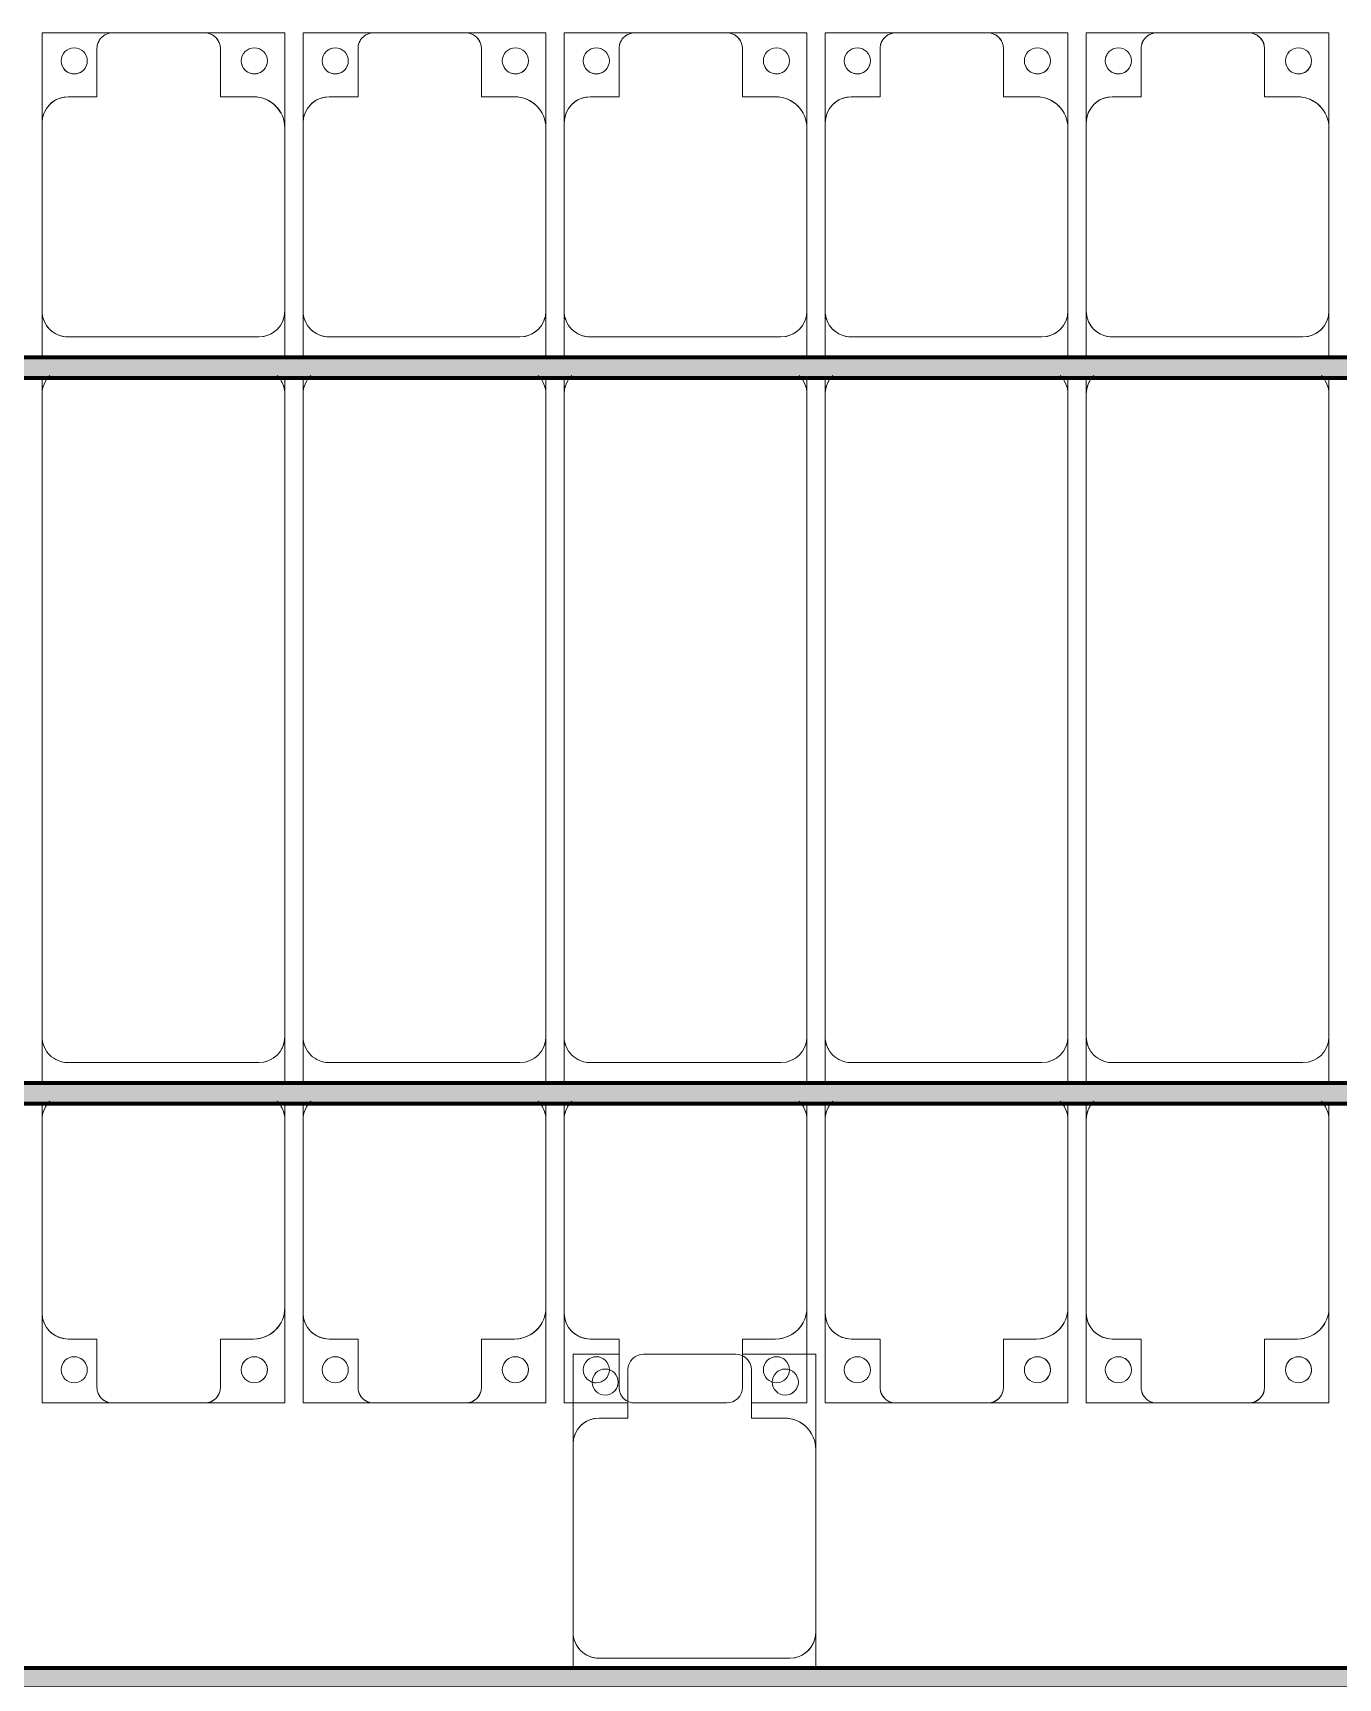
# Model space of a CAD drawing. Header units: millimetres. Extents: x -291190 to 146725, y 19759 to 185158.
# Drawn here: x -258447 to -255947, y 135990 to 139141 of the extents above; entities that cross this region are included whole.
import ezdxf

# ---------------------------------------------------------------- set-up
doc = ezdxf.new("R2010")
doc.units = ezdxf.units.MM
doc.layers.add('A-GENM', color=13, linetype='Continuous', lineweight=9)
doc.layers.add('S-BEAM', color=12, linetype='Continuous', lineweight=9)

# ---------------------------------------------------------------- blocks, each defined once
blk = doc.blocks.new('Dầm C52 - Dầm C52-73883-KHUNG KẾT CẤU BÈ PIN 4')
at = {"layer": 'S-BEAM', "lineweight": 140}
blk.add_hatch(color=1, dxfattribs=at).paths.add_polyline_path([(-174539.9, 20), (-174539.9, -20), (174539.9, -20), (174539.9, 20), (-173700.3, 20)])
at = {"layer": 'S-BEAM', "color": 1, "lineweight": 140}
for p, q in [((-174539.9, 20), (174539.9, 20)), ((174539.9, -20), (-174539.9, -20))]:
    blk.add_line(p, q, dxfattribs=at)
blk = doc.blocks.new('Dai phao do pin - DẢI PHAO ĐỠ PIN-V49-KHUNG KẾT CẤU BÈ PIN 4')
at = {"layer": 'A-GENM', "color": 7}
for p, q in [((-1312.2, 241.6), (-1129.7, 241.6)), ((-1312.2, 101.2), (-1312.2, 241.6)), ((-1312.2, 241.6), (-1312.2, 223.4)), ((-1129.7, 241.6), (-1312.2, 241.6)), ((-779.7, 241.6), (-1129.7, 241.6)), ((-779.7, 241.6), (-711.7, 241.6)), ((-779.7, 241.6), (-711.7, 241.6)), ((-729.7, -173.4), (-729.7, 191.6)), ((-1189.7, 181.6), (-1189.7, 118.2)), ((-1312.2, 142), (-1312.2, 123.8)), ((-1189.7, 118.2), (-1282.2, 118.2)), ((-1312.2, 88.2), (-1312.2, -88.2)), ((-1282.2, -118.2), (-1189.7, -118.2)), ((-1189.7, -118.2), (-1189.7, -173.4)), ((-1312.2, -223.4), (-1312.2, -135.2)), ((-1312.2, -146), (-1312.2, -166.1)), ((-1312.2, -175.4), (-1312.2, -212.7)), ((-1139.7, -223.4), (-1312.2, -223.4)), ((-1248.2, -223.4), (-1229.3, -223.4)), ((-1221, -223.4), (-1139.7, -223.4)), ((-1139.7, -223.4), (-779.7, -223.4)), ((-711.7, -223.4), (-779.7, -223.4)), ((-711.7, -223.4), (-779.7, -223.4))]:
    blk.add_line(p, q, dxfattribs=at)
for centre, radius, start, end in [((-1129.7, 181.6), 60, 90, 180), ((-1129.7, 181.6), 60, 120, 180), ((-779.7, 191.6), 50, 360, 90), ((-779.7, 191.6), 50, 360, 75), ((-1258.6, 183.2), 25, 0, 180), ((-1258.6, 183.2), 25, 165, 180), ((-1258.6, 183.2), 25, 30, 75), ((-1258.6, 183.2), 25, 180, 0), ((-1258.6, 183.2), 25, 180, 270), ((-1282.2, 88.2), 30, 90, 180), ((-1282.2, 88.2), 30, 105, 150), ((-1282.2, -88.2), 30, 180, 270), ((-1258.6, -161.8), 25, 0, 180), ((-1258.6, -161.8), 25, 165, 180), ((-1258.6, -161.8), 25, 45, 75), ((-1258.6, -161.8), 25, 180, 0), ((-1258.6, -161.8), 25, 180, 270), ((-1139.7, -173.4), 50, 180, 270), ((-1139.7, -173.4), 50, 180, 255), ((-779.7, -173.4), 50, 270, 360), ((-779.7, -173.4), 50, 285, 360), ((-1139.7, -173.4), 50, 210, 225), ((-1139.7, -173.4), 50, 210, 225)]:
    blk.add_arc(centre, radius, start, end, dxfattribs=at)
blk = doc.blocks.new('Dải phao đi lại kèm đỡ invester - DẢI PHAO ĐI LẠI-71182-KHUNG KẾT CẤU BÈ PIN 4')
at = {"layer": 'A-GENM', "color": 7}
for p, q in [((14258.4, 1312.2), (14411.8, 1312.2)), ((14258.4, 1129.7), (14258.4, 1312.2)), ((14258.4, 1312.2), (14258.4, 1129.7)), ((14411.8, 1312.2), (14258.4, 1312.2)), ((14588.2, 1312.2), (14411.8, 1312.2)), ((14588.2, 1312.2), (14723.4, 1312.2)), ((14723.4, 1312.2), (14588.2, 1312.2)), ((14723.4, 1312.2), (14723.4, 1139.7)), ((14723.4, 1139.7), (14723.4, 1312.2)), ((14758.4, 1312.2), (14911.8, 1312.2)), ((14758.4, 1129.7), (14758.4, 1312.2)), ((14758.4, 1312.2), (14758.4, 1129.7)), ((14911.8, 1312.2), (14758.4, 1312.2)), ((15088.2, 1312.2), (14911.8, 1312.2)), ((15088.2, 1312.2), (15223.4, 1312.2)), ((15223.4, 1312.2), (15088.2, 1312.2)), ((15223.4, 1312.2), (15223.4, 1139.7)), ((15223.4, 1139.7), (15223.4, 1312.2)), ((15258.4, 1312.2), (15364.8, 1312.2)), ((15258.4, 1129.7), (15258.4, 1312.2)), ((15308.1, 1312.2), (15296.2, 1312.2)), ((15345.9, 1312.2), (15332.6, 1312.2)), ((15588.2, 1312.2), (15411.8, 1312.2)), ((15601.2, 1312.2), (15723.4, 1312.2)), ((15625.3, 1312.2), (15610.3, 1312.2)), ((15657, 1312.2), (15644.7, 1312.2)), ((15723.4, 1312.2), (15705.4, 1312.2)), ((15723.4, 1312.2), (15723.4, 1139.7)), ((15723.4, 1139.7), (15723.4, 1312.2)), ((15758.4, 1312.2), (15911.8, 1312.2)), ((15758.4, 1129.7), (15758.4, 1312.2)), ((15758.4, 1312.2), (15758.4, 1129.7)), ((15911.8, 1312.2), (15758.4, 1312.2)), ((16088.2, 1312.2), (15911.8, 1312.2)), ((16088.2, 1312.2), (16223.4, 1312.2)), ((16223.4, 1312.2), (16088.2, 1312.2)), ((16223.4, 1312.2), (16223.4, 1139.7)), ((16223.4, 1139.7), (16223.4, 1312.2)), ((16258.4, 1312.2), (16411.8, 1312.2)), ((16258.4, 1129.7), (16258.4, 1312.2)), ((16258.4, 1312.2), (16258.4, 1129.7)), ((16411.8, 1312.2), (16258.4, 1312.2)), ((16588.2, 1312.2), (16411.8, 1312.2)), ((16588.2, 1312.2), (16723.4, 1312.2)), ((16723.4, 1312.2), (16588.2, 1312.2)), ((16723.4, 1312.2), (16723.4, 1139.7)), ((16723.4, 1139.7), (16723.4, 1312.2)), ((14381.8, 1282.2), (14381.8, 1189.7)), ((14618.2, 1189.7), (14618.2, 1282.2)), ((14881.8, 1282.2), (14881.8, 1189.7)), ((15118.2, 1189.7), (15118.2, 1282.2)), ((15381.8, 1282.2), (15381.8, 1189.7)), ((15618.2, 1189.7), (15618.2, 1282.2)), ((15881.8, 1282.2), (15881.8, 1189.7)), ((16118.2, 1189.7), (16118.2, 1282.2)), ((16381.8, 1282.2), (16381.8, 1189.7)), ((16618.2, 1189.7), (16618.2, 1282.2)), ((15258.4, 1248.4), (15258.4, 1227)), ((15258.4, 1219.8), (15258.4, 1129.7)), ((14381.8, 1189.7), (14318.4, 1189.7)), ((14673.4, 1189.7), (14618.2, 1189.7)), ((14881.8, 1189.7), (14818.4, 1189.7)), ((15173.4, 1189.7), (15118.2, 1189.7)), ((15381.8, 1189.7), (15318.4, 1189.7)), ((15673.4, 1189.7), (15618.2, 1189.7)), ((15881.8, 1189.7), (15818.4, 1189.7)), ((16173.4, 1189.7), (16118.2, 1189.7)), ((16381.8, 1189.7), (16318.4, 1189.7)), ((16673.4, 1189.7), (16618.2, 1189.7)), ((14723.4, 769.7), (14723.4, 1139.7)), ((15223.4, 769.7), (15223.4, 1139.7)), ((15723.4, 769.7), (15723.4, 1139.7)), ((16223.4, 769.7), (16223.4, 1139.7)), ((16723.4, 769.7), (16723.4, 1139.7)), ((14258.4, 1129.7), (14258.4, 769.7)), ((14758.4, 1129.7), (14758.4, 769.7)), ((15258.4, 1129.7), (15258.4, 769.7)), ((15758.4, 1129.7), (15758.4, 769.7)), ((16258.4, 1129.7), (16258.4, 769.7)), ((14258.4, 739.2), (14258.4, 769.7)), ((14258.4, 739.2), (14258.4, 769.7)), ((14723.4, 769.7), (14723.4, 739.2)), ((14723.4, 769.7), (14723.4, 739.2)), ((14758.4, 739.2), (14758.4, 769.7)), ((14758.4, 739.2), (14758.4, 769.7)), ((15223.4, 769.7), (15223.4, 739.2)), ((15223.4, 769.7), (15223.4, 739.2)), ((15258.4, 739.2), (15258.4, 769.7)), ((15258.4, 739.2), (15258.4, 769.7)), ((15723.4, 769.7), (15723.4, 739.2)), ((15723.4, 769.7), (15723.4, 739.2)), ((15758.4, 739.2), (15758.4, 769.7)), ((15758.4, 739.2), (15758.4, 769.7)), ((16223.4, 769.7), (16223.4, 739.2)), ((16223.4, 769.7), (16223.4, 739.2)), ((16258.4, 739.2), (16258.4, 769.7)), ((16258.4, 739.2), (16258.4, 769.7)), ((16723.4, 769.7), (16723.4, 739.2)), ((16723.4, 769.7), (16723.4, 739.2)), ((14258.4, 610.3), (14258.4, 699.2)), ((14258.4, 610.3), (14258.4, 699.2)), ((14723.4, 699.2), (14723.4, 610.3)), ((14723.4, 699.2), (14723.4, 610.3)), ((14758.4, 610.3), (14758.4, 699.2)), ((14758.4, 610.3), (14758.4, 699.2)), ((15223.4, 699.2), (15223.4, 610.3)), ((15223.4, 699.2), (15223.4, 610.3)), ((15258.4, 610.3), (15258.4, 699.2)), ((15258.4, 610.3), (15258.4, 699.2)), ((15723.4, 699.2), (15723.4, 610.3)), ((15723.4, 699.2), (15723.4, 610.3)), ((15758.4, 610.3), (15758.4, 699.2)), ((15758.4, 610.3), (15758.4, 699.2)), ((16223.4, 699.2), (16223.4, 610.3)), ((16223.4, 699.2), (16223.4, 610.3)), ((16258.4, 610.3), (16258.4, 699.2)), ((16258.4, 610.3), (16258.4, 699.2)), ((16723.4, 699.2), (16723.4, 610.3)), ((16723.4, 699.2), (16723.4, 610.3)), ((14673.4, 660.3), (14308.4, 660.3)), ((15173.4, 660.3), (14808.4, 660.3)), ((15673.4, 660.3), (15308.4, 660.3)), ((16173.4, 660.3), (15808.4, 660.3)), ((16673.4, 660.3), (16308.4, 660.3)), ((14258.4, 610.3), (14258.4, -620.3)), ((14723.4, -620.3), (14723.4, 610.3)), ((14758.4, 610.3), (14758.4, -620.3)), ((15223.4, -620.3), (15223.4, 610.3)), ((15258.4, 610.3), (15258.4, -620.3)), ((15723.4, -620.3), (15723.4, 610.3)), ((15758.4, 610.3), (15758.4, -620.3)), ((16223.4, -620.3), (16223.4, 610.3)), ((16258.4, 610.3), (16258.4, -620.3)), ((16723.4, -620.3), (16723.4, 610.3)), ((14258.4, -650.8), (14258.4, -620.3)), ((14258.4, -650.8), (14258.4, -620.3)), ((14723.4, -620.3), (14723.4, -650.8)), ((14723.4, -620.3), (14723.4, -650.8)), ((14758.4, -650.8), (14758.4, -620.3)), ((14758.4, -650.8), (14758.4, -620.3)), ((15223.4, -620.3), (15223.4, -650.8)), ((15223.4, -620.3), (15223.4, -650.8)), ((15258.4, -650.8), (15258.4, -620.3)), ((15258.4, -650.8), (15258.4, -620.3)), ((15723.4, -620.3), (15723.4, -650.8)), ((15723.4, -620.3), (15723.4, -650.8)), ((15758.4, -650.8), (15758.4, -620.3)), ((15758.4, -650.8), (15758.4, -620.3)), ((16223.4, -620.3), (16223.4, -650.8)), ((16223.4, -620.3), (16223.4, -650.8)), ((16258.4, -650.8), (16258.4, -620.3)), ((16258.4, -650.8), (16258.4, -620.3)), ((16723.4, -620.3), (16723.4, -650.8)), ((16723.4, -620.3), (16723.4, -650.8)), ((14258.4, -779.7), (14258.4, -690.8)), ((14258.4, -779.7), (14258.4, -690.8)), ((14723.4, -690.8), (14723.4, -779.7)), ((14723.4, -690.8), (14723.4, -779.7)), ((14758.4, -779.7), (14758.4, -690.8)), ((14758.4, -779.7), (14758.4, -690.8)), ((15223.4, -690.8), (15223.4, -779.7)), ((15223.4, -690.8), (15223.4, -779.7)), ((15258.4, -779.7), (15258.4, -690.8)), ((15258.4, -779.7), (15258.4, -690.8)), ((15723.4, -690.8), (15723.4, -779.7)), ((15723.4, -690.8), (15723.4, -779.7)), ((15758.4, -779.7), (15758.4, -690.8)), ((15758.4, -779.7), (15758.4, -690.8)), ((16223.4, -690.8), (16223.4, -779.7)), ((16223.4, -690.8), (16223.4, -779.7)), ((16258.4, -779.7), (16258.4, -690.8)), ((16258.4, -779.7), (16258.4, -690.8)), ((16723.4, -690.8), (16723.4, -779.7)), ((16723.4, -690.8), (16723.4, -779.7)), ((14673.4, -729.7), (14308.4, -729.7)), ((15173.4, -729.7), (14808.4, -729.7)), ((15673.4, -729.7), (15308.4, -729.7)), ((16173.4, -729.7), (15808.4, -729.7)), ((16673.4, -729.7), (16308.4, -729.7)), ((14258.4, -779.7), (14258.4, -1129.7)), ((14723.4, -1139.7), (14723.4, -779.7)), ((14758.4, -779.7), (14758.4, -1129.7)), ((15223.4, -1139.7), (15223.4, -779.7)), ((15258.4, -779.7), (15258.4, -1129.7)), ((15723.4, -1139.7), (15723.4, -779.7)), ((15758.4, -779.7), (15758.4, -1129.7)), ((16223.4, -1139.7), (16223.4, -779.7)), ((16258.4, -779.7), (16258.4, -1129.7)), ((16723.4, -1139.7), (16723.4, -779.7)), ((14258.4, -1312.2), (14258.4, -1129.7)), ((14258.4, -1129.7), (14258.4, -1312.2)), ((14758.4, -1312.2), (14758.4, -1129.7)), ((14758.4, -1129.7), (14758.4, -1312.2)), ((15258.4, -1312.2), (15258.4, -1129.7)), ((15258.4, -1129.7), (15258.4, -1312.2)), ((15758.4, -1312.2), (15758.4, -1129.7)), ((15758.4, -1129.7), (15758.4, -1312.2)), ((16258.4, -1312.2), (16258.4, -1129.7)), ((16258.4, -1129.7), (16258.4, -1312.2)), ((14723.4, -1139.7), (14723.4, -1312.2)), ((14723.4, -1312.2), (14723.4, -1139.7)), ((15223.4, -1139.7), (15223.4, -1312.2)), ((15223.4, -1312.2), (15223.4, -1139.7)), ((15723.4, -1139.7), (15723.4, -1312.2)), ((15723.4, -1312.2), (15723.4, -1139.7)), ((16223.4, -1139.7), (16223.4, -1312.2)), ((16223.4, -1312.2), (16223.4, -1139.7)), ((16723.4, -1139.7), (16723.4, -1312.2)), ((16723.4, -1312.2), (16723.4, -1139.7)), ((14318.4, -1189.7), (14381.8, -1189.7)), ((14381.8, -1189.7), (14381.8, -1282.2)), ((14618.2, -1282.2), (14618.2, -1189.7)), ((14618.2, -1189.7), (14673.4, -1189.7)), ((14818.4, -1189.7), (14881.8, -1189.7)), ((14881.8, -1189.7), (14881.8, -1282.2)), ((15118.2, -1282.2), (15118.2, -1189.7)), ((15118.2, -1189.7), (15173.4, -1189.7)), ((15318.4, -1189.7), (15381.8, -1189.7)), ((15381.8, -1189.7), (15381.8, -1282.2)), ((15618.2, -1282.2), (15618.2, -1189.7)), ((15618.2, -1189.7), (15673.4, -1189.7)), ((15818.4, -1189.7), (15881.8, -1189.7)), ((15881.8, -1189.7), (15881.8, -1282.2)), ((16118.2, -1282.2), (16118.2, -1189.7)), ((16118.2, -1189.7), (16173.4, -1189.7)), ((16318.4, -1189.7), (16381.8, -1189.7)), ((16381.8, -1189.7), (16381.8, -1282.2)), ((16618.2, -1282.2), (16618.2, -1189.7)), ((16618.2, -1189.7), (16673.4, -1189.7)), ((14411.8, -1312.2), (14258.4, -1312.2)), ((14258.4, -1312.2), (14411.8, -1312.2)), ((14411.8, -1312.2), (14588.2, -1312.2)), ((14723.4, -1312.2), (14588.2, -1312.2)), ((14588.2, -1312.2), (14723.4, -1312.2)), ((14911.8, -1312.2), (14758.4, -1312.2)), ((14758.4, -1312.2), (14911.8, -1312.2)), ((14911.8, -1312.2), (15088.2, -1312.2)), ((15223.4, -1312.2), (15088.2, -1312.2)), ((15088.2, -1312.2), (15223.4, -1312.2)), ((15411.8, -1312.2), (15258.4, -1312.2)), ((15258.4, -1312.2), (15411.8, -1312.2)), ((15411.8, -1312.2), (15588.2, -1312.2)), ((15723.4, -1312.2), (15588.2, -1312.2)), ((15588.2, -1312.2), (15723.4, -1312.2)), ((15911.8, -1312.2), (15758.4, -1312.2)), ((15758.4, -1312.2), (15911.8, -1312.2)), ((15911.8, -1312.2), (16088.2, -1312.2)), ((16223.4, -1312.2), (16088.2, -1312.2)), ((16088.2, -1312.2), (16223.4, -1312.2)), ((16411.8, -1312.2), (16258.4, -1312.2)), ((16258.4, -1312.2), (16411.8, -1312.2)), ((16411.8, -1312.2), (16588.2, -1312.2)), ((16723.4, -1312.2), (16588.2, -1312.2)), ((16588.2, -1312.2), (16723.4, -1312.2))]:
    blk.add_line(p, q, dxfattribs=at)
for centre, radius, start, end in [((14411.8, 1282.2), 30, 90, 180), ((14411.8, 1282.2), 30, 105, 165), ((14411.8, 1282.2), 30, 135, 165), ((14411.8, 1282.2), 30, 135, 165), ((14411.8, 1282.2), 30, 105, 120), ((14411.8, 1282.2), 30, 105, 120), ((14588.2, 1282.2), 30, 360, 90), ((14588.2, 1282.2), 30, 60, 75), ((14588.2, 1282.2), 30, 15, 75), ((14588.2, 1282.2), 30, 60, 75), ((14588.2, 1282.2), 30, 15, 30), ((14588.2, 1282.2), 30, 15, 30), ((14911.8, 1282.2), 30, 90, 180), ((14911.8, 1282.2), 30, 105, 165), ((14911.8, 1282.2), 30, 135, 165), ((14911.8, 1282.2), 30, 135, 165), ((14911.8, 1282.2), 30, 105, 120), ((14911.8, 1282.2), 30, 105, 120), ((15088.2, 1282.2), 30, 360, 90), ((15088.2, 1282.2), 30, 60, 75), ((15088.2, 1282.2), 30, 15, 75), ((15088.2, 1282.2), 30, 60, 75), ((15088.2, 1282.2), 30, 15, 30), ((15088.2, 1282.2), 30, 15, 30), ((15411.8, 1282.2), 30, 90, 180), ((15588.2, 1282.2), 30, 360, 90), ((15588.2, 1282.2), 30, 15, 60), ((15911.8, 1282.2), 30, 90, 180), ((15911.8, 1282.2), 30, 105, 165), ((15911.8, 1282.2), 30, 135, 165), ((15911.8, 1282.2), 30, 135, 165), ((15911.8, 1282.2), 30, 105, 120), ((15911.8, 1282.2), 30, 105, 120), ((16088.2, 1282.2), 30, 360, 90), ((16088.2, 1282.2), 30, 60, 75), ((16088.2, 1282.2), 30, 15, 75), ((16088.2, 1282.2), 30, 60, 75), ((16088.2, 1282.2), 30, 15, 30), ((16088.2, 1282.2), 30, 15, 30), ((16411.8, 1282.2), 30, 90, 180), ((16411.8, 1282.2), 30, 105, 165), ((16411.8, 1282.2), 30, 135, 165), ((16411.8, 1282.2), 30, 135, 165), ((16411.8, 1282.2), 30, 105, 120), ((16411.8, 1282.2), 30, 105, 120), ((16588.2, 1282.2), 30, 360, 90), ((16588.2, 1282.2), 30, 60, 75), ((16588.2, 1282.2), 30, 15, 75), ((16588.2, 1282.2), 30, 60, 75), ((16588.2, 1282.2), 30, 15, 30), ((16588.2, 1282.2), 30, 15, 30), ((14316.8, 1248.6), 25, 90, 270), ((14316.8, 1248.6), 25, 90, 255), ((14316.8, 1248.6), 25, 270, 90), ((14316.8, 1248.6), 25, 0, 90), ((14661.8, 1248.6), 25, 90, 270), ((14661.8, 1248.6), 25, 90, 180), ((14661.8, 1248.6), 25, 270, 90), ((14661.8, 1248.6), 25, 270, 90), ((14816.8, 1248.6), 25, 90, 270), ((14816.8, 1248.6), 25, 90, 255), ((14816.8, 1248.6), 25, 270, 90), ((14816.8, 1248.6), 25, 0, 90), ((15161.8, 1248.6), 25, 90, 270), ((15161.8, 1248.6), 25, 90, 180), ((15161.8, 1248.6), 25, 270, 90), ((15161.8, 1248.6), 25, 270, 90), ((15316.8, 1248.6), 25, 90, 270), ((15316.8, 1248.6), 25, 90, 180), ((15316.8, 1248.6), 25, 270, 90), ((15316.8, 1248.6), 25, 0, 90), ((15661.8, 1248.6), 25, 90, 270), ((15661.8, 1248.6), 25, 90, 180), ((15661.8, 1248.6), 25, 270, 90), ((15661.8, 1248.6), 25, 75, 90), ((15816.8, 1248.6), 25, 90, 270), ((15816.8, 1248.6), 25, 90, 255), ((15816.8, 1248.6), 25, 270, 90), ((15816.8, 1248.6), 25, 0, 90), ((16161.8, 1248.6), 25, 90, 270), ((16161.8, 1248.6), 25, 90, 180), ((16161.8, 1248.6), 25, 270, 90), ((16161.8, 1248.6), 25, 270, 90), ((16316.8, 1248.6), 25, 90, 270), ((16316.8, 1248.6), 25, 90, 255), ((16316.8, 1248.6), 25, 270, 90), ((16316.8, 1248.6), 25, 0, 90), ((16661.8, 1248.6), 25, 90, 270), ((16661.8, 1248.6), 25, 90, 180), ((16661.8, 1248.6), 25, 270, 90), ((16661.8, 1248.6), 25, 270, 90), ((14316.8, 1248.6), 25, 300, 345), ((14661.8, 1248.6), 25, 195, 255), ((14816.8, 1248.6), 25, 300, 345), ((15161.8, 1248.6), 25, 195, 255), ((15316.8, 1248.6), 25, 330, 345), ((15661.8, 1248.6), 25, 315, 0), ((15816.8, 1248.6), 25, 300, 345), ((16161.8, 1248.6), 25, 195, 255), ((16316.8, 1248.6), 25, 300, 345), ((16661.8, 1248.6), 25, 195, 255), ((14316.8, 1248.6), 25, 270, 285), ((14816.8, 1248.6), 25, 270, 285), ((15816.8, 1248.6), 25, 270, 285), ((16316.8, 1248.6), 25, 270, 285), ((14318.4, 1129.7), 60, 90, 180), ((14318.4, 1129.7), 60, 90, 150), ((14318.4, 1129.7), 60, 135, 150), ((14318.4, 1129.7), 60, 135, 150), ((14673.4, 1139.7), 50, 0, 90), ((14673.4, 1139.7), 50, 45, 90), ((14673.4, 1139.7), 50, 15, 90), ((14673.4, 1139.7), 50, 45, 90), ((14818.4, 1129.7), 60, 90, 180), ((14818.4, 1129.7), 60, 90, 150), ((14818.4, 1129.7), 60, 135, 150), ((14818.4, 1129.7), 60, 135, 150), ((15173.4, 1139.7), 50, 0, 90), ((15173.4, 1139.7), 50, 45, 90), ((15173.4, 1139.7), 50, 15, 90), ((15173.4, 1139.7), 50, 45, 90), ((15318.4, 1129.7), 60, 90, 180), ((15318.4, 1129.7), 60, 90, 150), ((15318.4, 1129.7), 60, 135, 150), ((15318.4, 1129.7), 60, 135, 150), ((15673.4, 1139.7), 50, 0, 90), ((15673.4, 1139.7), 50, 45, 90), ((15673.4, 1139.7), 50, 15, 90), ((15673.4, 1139.7), 50, 45, 90), ((15818.4, 1129.7), 60, 90, 180), ((15818.4, 1129.7), 60, 90, 150), ((15818.4, 1129.7), 60, 135, 150), ((15818.4, 1129.7), 60, 135, 150), ((16173.4, 1139.7), 50, 0, 90), ((16173.4, 1139.7), 50, 45, 90), ((16173.4, 1139.7), 50, 15, 90), ((16173.4, 1139.7), 50, 45, 90), ((16318.4, 1129.7), 60, 90, 180), ((16318.4, 1129.7), 60, 90, 150), ((16318.4, 1129.7), 60, 135, 150), ((16318.4, 1129.7), 60, 135, 150), ((16673.4, 1139.7), 50, 0, 90), ((16673.4, 1139.7), 50, 45, 90), ((16673.4, 1139.7), 50, 15, 90), ((16673.4, 1139.7), 50, 45, 90), ((14308.4, 769.7), 50, 180, 225), ((14308.4, 769.7), 50, 195, 225), ((14673.4, 769.7), 50, 315, 0), ((14673.4, 769.7), 50, 315, 345), ((14808.4, 769.7), 50, 180, 225), ((14808.4, 769.7), 50, 195, 225), ((15173.4, 769.7), 50, 315, 0), ((15173.4, 769.7), 50, 315, 345), ((15308.4, 769.7), 50, 180, 225), ((15308.4, 769.7), 50, 195, 225), ((15673.4, 769.7), 50, 315, 0), ((15673.4, 769.7), 50, 315, 345), ((15808.4, 769.7), 50, 180, 225), ((15808.4, 769.7), 50, 195, 225), ((16173.4, 769.7), 50, 315, 0), ((16173.4, 769.7), 50, 315, 345), ((16308.4, 769.7), 50, 180, 225), ((16308.4, 769.7), 50, 195, 225), ((16673.4, 769.7), 50, 315, 0), ((16673.4, 769.7), 50, 315, 345), ((14308.4, 610.3), 50, 90, 180), ((14308.4, 610.3), 50, 150, 180), ((14308.4, 610.3), 50, 105, 120), ((14673.4, 610.3), 50, 360, 90), ((14673.4, 610.3), 50, 60, 90), ((14673.4, 610.3), 50, 15, 30), ((14808.4, 610.3), 50, 90, 180), ((14808.4, 610.3), 50, 150, 180), ((14808.4, 610.3), 50, 105, 120), ((15173.4, 610.3), 50, 360, 90), ((15173.4, 610.3), 50, 60, 90), ((15173.4, 610.3), 50, 15, 30), ((15308.4, 610.3), 50, 90, 180), ((15308.4, 610.3), 50, 150, 180), ((15308.4, 610.3), 50, 105, 120), ((15673.4, 610.3), 50, 360, 90), ((15673.4, 610.3), 50, 60, 90), ((15673.4, 610.3), 50, 15, 30), ((15808.4, 610.3), 50, 90, 180), ((15808.4, 610.3), 50, 150, 180), ((15808.4, 610.3), 50, 105, 120), ((16173.4, 610.3), 50, 360, 90), ((16173.4, 610.3), 50, 60, 90), ((16173.4, 610.3), 50, 15, 30), ((16308.4, 610.3), 50, 90, 180), ((16308.4, 610.3), 50, 150, 180), ((16308.4, 610.3), 50, 105, 120), ((16673.4, 610.3), 50, 360, 90), ((16673.4, 610.3), 50, 60, 90), ((16673.4, 610.3), 50, 15, 30), ((14308.4, -620.3), 50, 180, 225), ((14673.4, -620.3), 50, 315, 0), ((14673.4, -620.3), 50, 330, 0), ((14808.4, -620.3), 50, 180, 225), ((15173.4, -620.3), 50, 315, 0), ((15173.4, -620.3), 50, 330, 0), ((15308.4, -620.3), 50, 180, 225), ((15673.4, -620.3), 50, 315, 0), ((15673.4, -620.3), 50, 330, 0), ((15808.4, -620.3), 50, 180, 225), ((16173.4, -620.3), 50, 315, 0), ((16173.4, -620.3), 50, 330, 0), ((16308.4, -620.3), 50, 180, 225), ((16673.4, -620.3), 50, 315, 0), ((16673.4, -620.3), 50, 330, 0), ((14308.4, -620.3), 50, 195, 210), ((14808.4, -620.3), 50, 195, 210), ((15308.4, -620.3), 50, 195, 210), ((15808.4, -620.3), 50, 195, 210), ((16308.4, -620.3), 50, 195, 210), ((14308.4, -779.7), 50, 90, 180), ((14308.4, -779.7), 50, 90, 165), ((14673.4, -779.7), 50, 360, 90), ((14673.4, -779.7), 50, 15, 90), ((14808.4, -779.7), 50, 90, 180), ((14808.4, -779.7), 50, 90, 165), ((15173.4, -779.7), 50, 360, 90), ((15173.4, -779.7), 50, 15, 90), ((15308.4, -779.7), 50, 90, 180), ((15308.4, -779.7), 50, 90, 165), ((15673.4, -779.7), 50, 360, 90), ((15673.4, -779.7), 50, 15, 90), ((15808.4, -779.7), 50, 90, 180), ((15808.4, -779.7), 50, 90, 165), ((16173.4, -779.7), 50, 360, 90), ((16173.4, -779.7), 50, 15, 90), ((16308.4, -779.7), 50, 90, 180), ((16308.4, -779.7), 50, 90, 165), ((16673.4, -779.7), 50, 360, 90), ((16673.4, -779.7), 50, 15, 90), ((14318.4, -1129.7), 60, 180, 270), ((14818.4, -1129.7), 60, 180, 270), ((15318.4, -1129.7), 60, 180, 270), ((15818.4, -1129.7), 60, 180, 270), ((16318.4, -1129.7), 60, 180, 270), ((14318.4, -1129.7), 60, 210, 270), ((14673.4, -1139.7), 50, 270, 360), ((14673.4, -1139.7), 50, 270, 345), ((14818.4, -1129.7), 60, 210, 270), ((15173.4, -1139.7), 50, 270, 360), ((15173.4, -1139.7), 50, 270, 345), ((15318.4, -1129.7), 60, 210, 270), ((15673.4, -1139.7), 50, 270, 360), ((15673.4, -1139.7), 50, 270, 345), ((15818.4, -1129.7), 60, 210, 270), ((16173.4, -1139.7), 50, 270, 360), ((16173.4, -1139.7), 50, 270, 345), ((16318.4, -1129.7), 60, 210, 270), ((16673.4, -1139.7), 50, 270, 360), ((16673.4, -1139.7), 50, 270, 345), ((14673.4, -1139.7), 50, 300, 315), ((14673.4, -1139.7), 50, 300, 315), ((15173.4, -1139.7), 50, 300, 315), ((15173.4, -1139.7), 50, 300, 315), ((15673.4, -1139.7), 50, 300, 315), ((15673.4, -1139.7), 50, 300, 315), ((16173.4, -1139.7), 50, 300, 315), ((16173.4, -1139.7), 50, 300, 315), ((16673.4, -1139.7), 50, 300, 315), ((16673.4, -1139.7), 50, 300, 315), ((14316.8, -1258.6), 25, 90, 270), ((14316.8, -1258.6), 25, 180, 270), ((14316.8, -1258.6), 25, 90, 165), ((14316.8, -1258.6), 25, 270, 90), ((14316.8, -1258.6), 25, 75, 90), ((14316.8, -1258.6), 25, 270, 360), ((14316.8, -1258.6), 25, 15, 60), ((14661.8, -1258.6), 25, 90, 270), ((14661.8, -1258.6), 25, 180, 270), ((14661.8, -1258.6), 25, 90, 165), ((14661.8, -1258.6), 25, 270, 90), ((14661.8, -1258.6), 25, 15, 90), ((14661.8, -1258.6), 25, 270, 0), ((14816.8, -1258.6), 25, 90, 270), ((14816.8, -1258.6), 25, 180, 270), ((14816.8, -1258.6), 25, 90, 165), ((14816.8, -1258.6), 25, 270, 90), ((14816.8, -1258.6), 25, 75, 90), ((14816.8, -1258.6), 25, 270, 360), ((14816.8, -1258.6), 25, 15, 60), ((15161.8, -1258.6), 25, 90, 270), ((15161.8, -1258.6), 25, 180, 270), ((15161.8, -1258.6), 25, 90, 165), ((15161.8, -1258.6), 25, 270, 90), ((15161.8, -1258.6), 25, 15, 90), ((15161.8, -1258.6), 25, 270, 0), ((15316.8, -1258.6), 25, 90, 270), ((15316.8, -1258.6), 25, 180, 270), ((15316.8, -1258.6), 25, 90, 165), ((15316.8, -1258.6), 25, 270, 90), ((15316.8, -1258.6), 25, 75, 90), ((15316.8, -1258.6), 25, 270, 360), ((15316.8, -1258.6), 25, 15, 60), ((15661.8, -1258.6), 25, 90, 270), ((15661.8, -1258.6), 25, 180, 270), ((15661.8, -1258.6), 25, 90, 165), ((15661.8, -1258.6), 25, 270, 90), ((15661.8, -1258.6), 25, 15, 90), ((15661.8, -1258.6), 25, 270, 0), ((15816.8, -1258.6), 25, 90, 270), ((15816.8, -1258.6), 25, 180, 270), ((15816.8, -1258.6), 25, 90, 165), ((15816.8, -1258.6), 25, 270, 90), ((15816.8, -1258.6), 25, 75, 90), ((15816.8, -1258.6), 25, 270, 360), ((15816.8, -1258.6), 25, 15, 60), ((16161.8, -1258.6), 25, 90, 270), ((16161.8, -1258.6), 25, 180, 270), ((16161.8, -1258.6), 25, 90, 165), ((16161.8, -1258.6), 25, 270, 90), ((16161.8, -1258.6), 25, 15, 90), ((16161.8, -1258.6), 25, 270, 0), ((16316.8, -1258.6), 25, 90, 270), ((16316.8, -1258.6), 25, 180, 270), ((16316.8, -1258.6), 25, 90, 165), ((16316.8, -1258.6), 25, 270, 90), ((16316.8, -1258.6), 25, 75, 90), ((16316.8, -1258.6), 25, 270, 360), ((16316.8, -1258.6), 25, 15, 60), ((16661.8, -1258.6), 25, 90, 270), ((16661.8, -1258.6), 25, 180, 270), ((16661.8, -1258.6), 25, 90, 165), ((16661.8, -1258.6), 25, 270, 90), ((16661.8, -1258.6), 25, 15, 90), ((16661.8, -1258.6), 25, 270, 0), ((14411.8, -1282.2), 30, 180, 270), ((14411.8, -1282.2), 30, 195, 225), ((14411.8, -1282.2), 30, 195, 255), ((14411.8, -1282.2), 30, 195, 225), ((14588.2, -1282.2), 30, 270, 0), ((14588.2, -1282.2), 30, 285, 345), ((14588.2, -1282.2), 30, 330, 345), ((14588.2, -1282.2), 30, 330, 345), ((14911.8, -1282.2), 30, 180, 270), ((14911.8, -1282.2), 30, 195, 225), ((14911.8, -1282.2), 30, 195, 255), ((14911.8, -1282.2), 30, 195, 225), ((15088.2, -1282.2), 30, 270, 0), ((15088.2, -1282.2), 30, 285, 345), ((15088.2, -1282.2), 30, 330, 345), ((15088.2, -1282.2), 30, 330, 345), ((15411.8, -1282.2), 30, 180, 270), ((15411.8, -1282.2), 30, 195, 225), ((15411.8, -1282.2), 30, 195, 255), ((15411.8, -1282.2), 30, 195, 225), ((15588.2, -1282.2), 30, 270, 0), ((15588.2, -1282.2), 30, 285, 345), ((15588.2, -1282.2), 30, 330, 345), ((15588.2, -1282.2), 30, 330, 345), ((15911.8, -1282.2), 30, 180, 270), ((15911.8, -1282.2), 30, 195, 225), ((15911.8, -1282.2), 30, 195, 255), ((15911.8, -1282.2), 30, 195, 225), ((16088.2, -1282.2), 30, 270, 0), ((16088.2, -1282.2), 30, 285, 345), ((16088.2, -1282.2), 30, 330, 345), ((16088.2, -1282.2), 30, 330, 345), ((16411.8, -1282.2), 30, 180, 270), ((16411.8, -1282.2), 30, 195, 225), ((16411.8, -1282.2), 30, 195, 255), ((16411.8, -1282.2), 30, 195, 225), ((16588.2, -1282.2), 30, 270, 0), ((16588.2, -1282.2), 30, 285, 345), ((16588.2, -1282.2), 30, 330, 345), ((16588.2, -1282.2), 30, 330, 345), ((14411.8, -1282.2), 30, 240, 255), ((14411.8, -1282.2), 30, 240, 255), ((14588.2, -1282.2), 30, 285, 300), ((14588.2, -1282.2), 30, 285, 300), ((14911.8, -1282.2), 30, 240, 255), ((14911.8, -1282.2), 30, 240, 255), ((15088.2, -1282.2), 30, 285, 300), ((15088.2, -1282.2), 30, 285, 300), ((15411.8, -1282.2), 30, 240, 255), ((15411.8, -1282.2), 30, 240, 255), ((15588.2, -1282.2), 30, 285, 300), ((15588.2, -1282.2), 30, 285, 300), ((15911.8, -1282.2), 30, 240, 255), ((15911.8, -1282.2), 30, 240, 255), ((16088.2, -1282.2), 30, 285, 300), ((16088.2, -1282.2), 30, 285, 300), ((16411.8, -1282.2), 30, 240, 255), ((16411.8, -1282.2), 30, 240, 255), ((16588.2, -1282.2), 30, 285, 300), ((16588.2, -1282.2), 30, 285, 300)]:
    blk.add_arc(centre, radius, start, end, dxfattribs=at)

msp = doc.modelspace()

# ---------------------------------------------------------------- block references
at = {"layer": 'A-GENM', "color": 7}
for name, p, rotation in [('Dải phao đi lại kèm đỡ invester - DẢI PHAO ĐI LẠI-71182-KHUNG KẾT CẤU BÈ PIN 4', (-241705.7, 137829), 180), ('Dai phao do pin - DẢI PHAO ĐỠ PIN-V49-KHUNG KẾT CẤU BÈ PIN 4', (-257188.7, 135298.2), 269.9999999999996)]:
    msp.add_blockref(name, p, dxfattribs=dict(at, rotation=rotation))
at = {"layer": 'S-BEAM', "color": 1, "lineweight": 140, "rotation": 180}
for p in [(-109123.8, 138499.8), (-109123.8, 137109.8), (-109123.8, 135989.8)]:
    msp.add_blockref('Dầm C52 - Dầm C52-73883-KHUNG KẾT CẤU BÈ PIN 4', p, dxfattribs=at)

doc.saveas('drawing.dxf')
